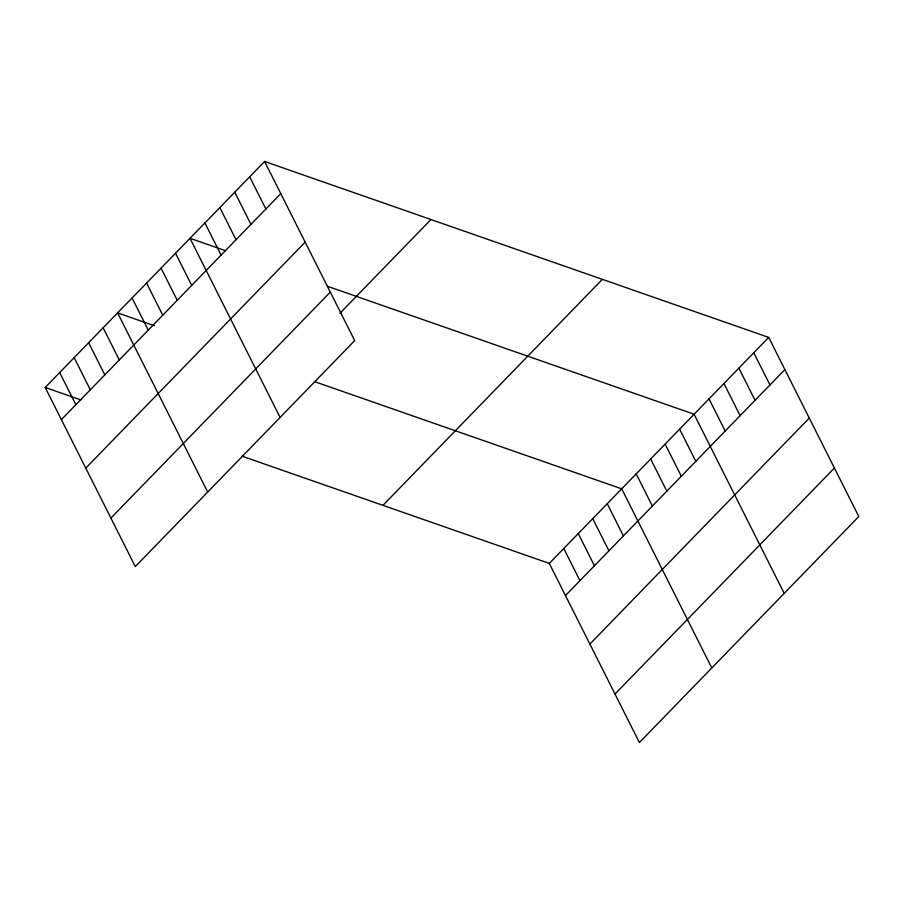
<?xml version="1.0" encoding="UTF-8"?>
<svg xmlns="http://www.w3.org/2000/svg" width="904" height="904" viewBox="0 0 904 904"><rect width="100%" height="100%" fill="white"/><g stroke="black" fill="none" stroke-linecap="round" stroke-linejoin="round"><path stroke-width="1.36" d="M264.601 161.466L354.696 340.593L135.295 566.593L45.2 387.466L264.601 161.466L768.705 337.407L858.8 516.534L639.399 742.534L549.304 563.407L242.023 456.17M61.37 419.625L280.782 193.625M85.767 468.125L305.179 242.125M110.898 518.094L330.31 292.094M339.949 313.27L430.959 219.525M382.946 505.347L602.358 279.347M549.304 563.407L768.705 337.407M565.475 595.578L784.887 369.566M589.871 644.077L809.272 418.066M615.002 694.046L834.403 468.035M225.661 250.747L190.009 238.306L280.104 417.433M327.316 286.229L694.114 414.247L784.197 593.374M154.573 325.79L117.599 312.886L207.694 492.013M314.422 381.578L621.703 488.827L711.798 667.954M45.2 387.466L80.851 399.907M753.789 352.775L769.959 384.934M738.873 368.143L755.043 400.302M723.946 383.511L740.127 415.671M709.03 398.879L725.2 431.038M679.627 429.163L695.809 461.322M665.152 444.079L681.322 476.238M650.665 458.995L666.847 491.154M636.19 473.911L652.36 506.07M607.228 503.743L623.398 535.902M592.741 518.659L608.923 550.818M578.266 533.575L594.436 565.746M563.78 548.491L579.961 580.662M249.685 176.834L265.866 208.993M234.769 192.202L250.939 224.361M219.853 207.57L236.023 239.729M204.925 222.938L221.107 255.097M175.523 253.222L191.704 285.381M161.048 268.138L177.218 300.297M146.561 283.054L162.743 315.213M132.086 297.97L148.256 330.129M103.124 327.802L119.294 359.962M88.637 342.718L104.819 374.877M74.162 357.634L90.332 389.793M59.675 372.55L75.857 404.709"/></g></svg>
